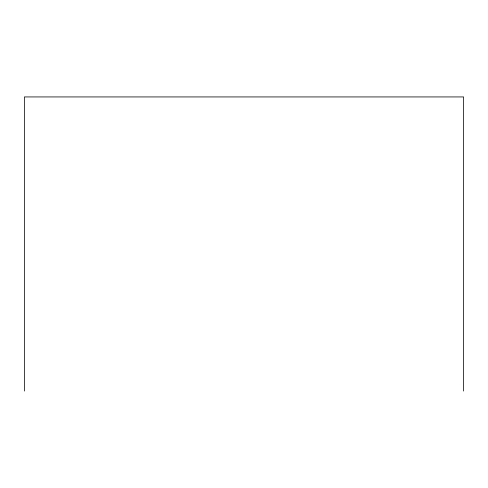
<?xml version="1.0" encoding="UTF-8"?>
<svg xmlns="http://www.w3.org/2000/svg" width="488" height="488" viewBox="0 0 488 488"><rect width="100%" height="100%" fill="white"/><g stroke="black" fill="none" stroke-linecap="round" stroke-linejoin="round"><path stroke-width="0.73" d="M463.6 391.065L463.6 96.935L24.4 96.935L24.4 391.065"/></g></svg>
